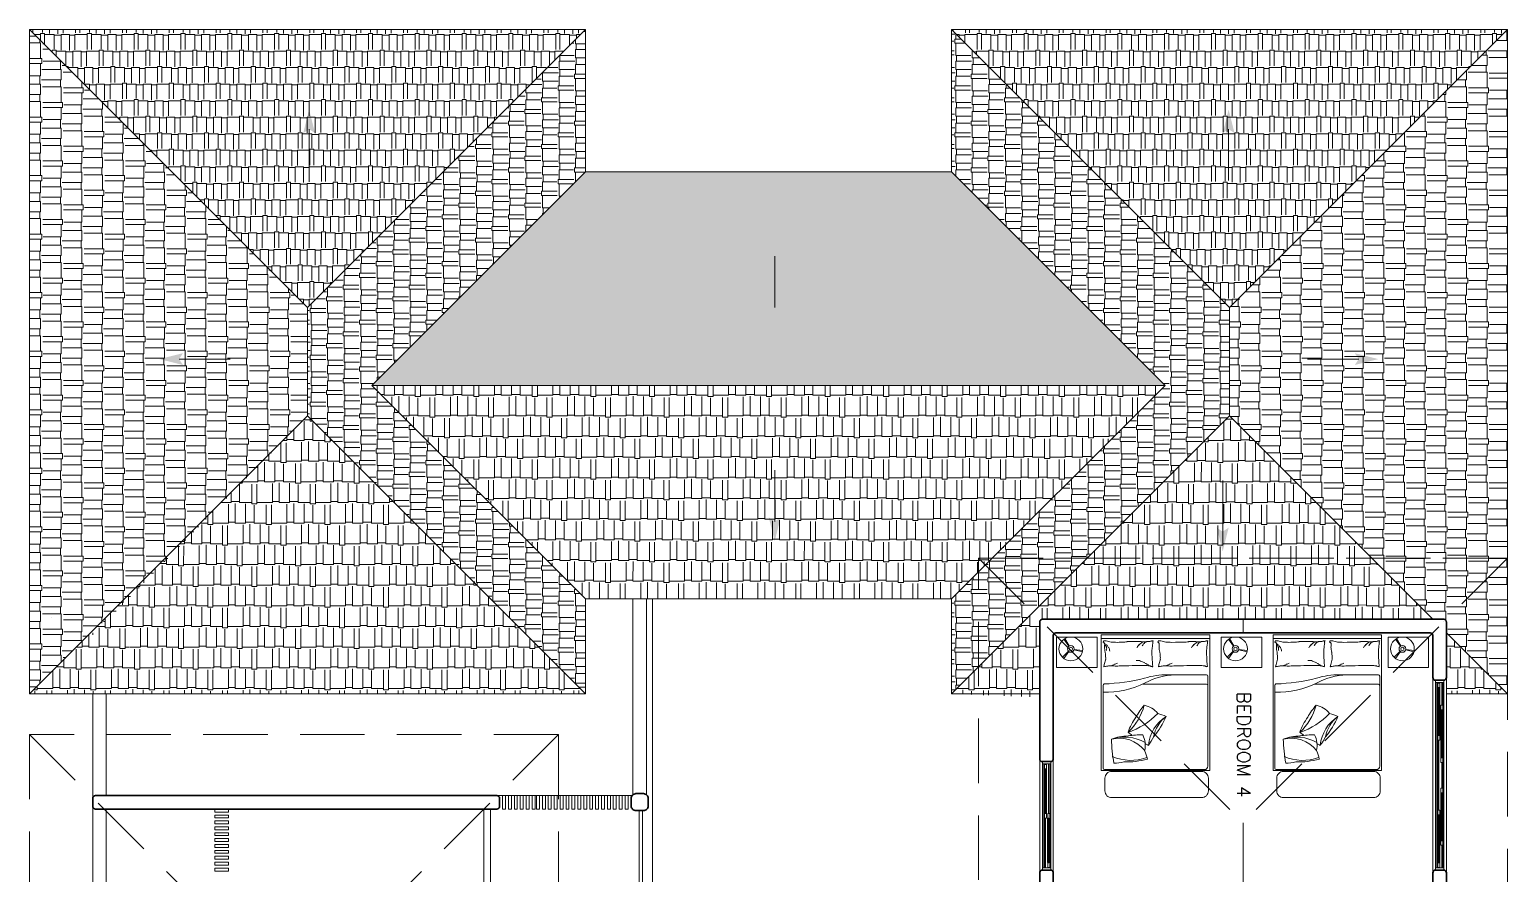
# Model space of a CAD drawing. Header units: metres. Extents: x -44 to 358, y -286 to 66.
# Drawn here: x -10.62 to 11.18, y -261.44 to -248.99 of the extents above; entities that cross this region are included whole.
import ezdxf

# ---------------------------------------------------------------- set-up
doc = ezdxf.new("R2010")
doc.units = ezdxf.units.M
doc.header["$LTSCALE"] = 0.3
for name, pattern in [('CONTINU', [0]), ('CONTINUA', [0]), ('HIDDEN2', [4.7625, 3.175, -1.5875])]:
    doc.linetypes.add(name, pattern=pattern)
for name, color, linetype, lineweight in [('A-DOOR', 7, 'Continuous', 5), ('A-WALL', 7, 'Continuous', 30), ('baños', 141, 'Continuous', 0), ('Columnas', 7, 'Continuous', 18), ('cristales', 131, 'Continuous', 0), ('MOBILIARIOS', 252, 'Continuous', 0), ('muros bajitos', 252, 'Continuous', 5), ('piso', 251, 'Continuous', 18), ('puertas', 42, 'Continuous', 0)]:
    doc.layers.add(name, color=color, linetype=linetype, lineweight=lineweight)
doc.layers.add('Techos 1', color=7, linetype='HIDDEN2', lineweight=9, true_color=0x42391a)
doc.layers.add('Techos 2do', color=7, linetype='CONTINUA', lineweight=5, true_color=0x42391a)
doc.layers.add('TEXTOS', color=4, linetype='Continuous')
pattern_1 = [(0, (-198.23248, 199.08793), (0.51816, 0.24384), [0.12192, -0.1016, 0.14224, -0.06096, 0.18288, -0.08128]), (0, (-198.11056, 199.09809), (0.51816, 0.24384), [0.1016, -0.38608, 0.08128, -0.12192]), (0, (-197.86672, 199.07269), (0.51816, 0.24384), [0.06096, -0.62992]), (90, (-198.23248, 199.08793), (-0.17272, 0.24384), [0.23368, -0.74168]), (90, (-198.11056, 199.08793), (-0.17272, 0.24384), [0.2286, -0.74676]), (90, (-198.00896, 199.08793), (-0.17272, 0.24384), [0.21336, -0.762]), (90, (-197.86672, 199.07269), (-0.17272, 0.24384), [0.23368, -0.74168]), (90, (-197.80576, 199.07269), (-0.17272, 0.24384), [0.23368, -0.74168]), (90, (-197.62288, 199.08793), (-0.17272, 0.24384), [0.22352, -0.75184])]
pattern_2 = [(180, (-199.5523, 8.43902), (-0.6477, -0.3048), [0.1524, -0.127, 0.1778, -0.0762, 0.2286, -0.1016]), (180, (-199.7047, 8.42632), (-0.6477, -0.3048), [0.127, -0.4826, 0.1016, -0.1524]), (180, (-200.0095, 8.45807), (-0.6477, -0.3048), [0.0762, -0.7874]), (270, (-199.5523, 8.43902), (0.2159, -0.3048), [0.2921, -0.9271]), (270, (-199.7047, 8.43902), (0.2159, -0.3048), [0.28575, -0.93345]), (270, (-199.8317, 8.43902), (0.2159, -0.3048), [0.2667, -0.9525]), (270, (-200.0095, 8.45807), (0.2159, -0.3048), [0.2921, -0.9271]), (270, (-200.0857, 8.45807), (0.2159, -0.3048), [0.2921, -0.9271]), (270, (-200.3143, 8.43902), (0.2159, -0.3048), [0.2794, -0.9398])]
pattern_3 = [(89.9973, (9.38678, 17.90096), (-0.304769, 0.6477146), [0.1524, -0.127, 0.1778, -0.0762, 0.2286, -0.1016]), (89.9973, (9.3741, 18.05336), (-0.304769, 0.6477146), [0.127, -0.4826, 0.1016, -0.1524]), (89.9973, (9.40586, 18.35816), (-0.304769, 0.6477146), [0.0762, -0.7874]), (179.9973, (9.38678, 17.90096), (-0.3048103, -0.2158854), [0.2921, -0.9271]), (179.9973, (9.3868, 18.05336), (-0.3048103, -0.2158854), [0.28575, -0.93345]), (179.9973, (9.3868, 18.18036), (-0.3048103, -0.2158854), [0.2667, -0.9525]), (179.9973, (9.40586, 18.35816), (-0.3048103, -0.2158854), [0.2921, -0.9271]), (179.9973, (9.40586, 18.43436), (-0.3048103, -0.2158854), [0.2921, -0.9271]), (179.9973, (9.38682, 18.66296), (-0.3048103, -0.2158854), [0.2794, -0.9398])]
pattern_4 = [(270, (2.29956, 17.60096), (0.24384, -0.51816), [0.12192, -0.1016, 0.14224, -0.06096, 0.18288, -0.08128]), (270, (2.30972, 17.47904), (0.24384, -0.51816), [0.1016, -0.38608, 0.08128, -0.12192]), (270, (2.28432, 17.2352), (0.24384, -0.51816), [0.06096, -0.62992]), (0, (2.29956, 17.60096), (0.24384, 0.17272), [0.23368, -0.74168]), (0, (2.29956, 17.47904), (0.24384, 0.17272), [0.2286, -0.74676]), (0, (2.29956, 17.37744), (0.24384, 0.17272), [0.21336, -0.762]), (0, (2.28432, 17.2352), (0.24384, 0.17272), [0.23368, -0.74168]), (0, (2.28432, 17.17424), (0.24384, 0.17272), [0.23368, -0.74168]), (0, (2.29956, 16.99136), (0.24384, 0.17272), [0.22352, -0.75184])]

# ---------------------------------------------------------------- blocks, each defined once
blk = doc.blocks.new('za_arrw5')
at = {"lineweight": 13}
for points in [[(-1, 0.25), (0, 0), (-0.833, 0)], [(-1, -0.25), (0, 0), (-0.833, 0)]]:
    blk.add_solid(points, dxfattribs=at)
blk = doc.blocks.new('A$Ca0281d7f')
at = {"layer": 'MOBILIARIOS'}
for p, q in [((0.401, 1.6), (0.401, 0)), ((2.401, 1.6), (0.401, 1.6)), ((0.463, 1.572), (1.792, 1.572)), ((1.676, 0.611), (1.676, 1.552)), ((1.812, 0.98), (1.812, 1.552)), ((2.348, 0), (2.348, 1.6)), ((2.401, 0), (2.401, 1.6)), ((0.413, 0.046), (0.413, 1.522)), ((1.932, 0.843), (1.962, 0.85)), ((1.962, 0.85), (2.045, 0.871)), ((0.401, 0), (2.401, 0)), ((1.658, 0.026), (0.433, 0.026)), ((1.932, 0.037), (1.962, 0.044)), ((1.962, 0.044), (2.045, 0.065))]:
    blk.add_line(p, q, dxfattribs=at)
blk.add_lwpolyline([(0.1, 1.579), (0.288, 1.579, -0.414214), (0.388, 1.479), (0.388, 0.154, -0.414214), (0.288, 0.054), (0.1, 0.054, -0.414214), (0, 0.154), (0, 1.479, -0.414214)], format="xyb", close=True, dxfattribs=at)
for centre, radius, start, end in [((0.463, 1.522), 0.05, 90, 180), ((1.656, 1.552), 0.02, 0, 90), ((1.792, 1.552), 0.02, 0, 90), ((1.931, 1.564), 0.00132, 286.6978, 7.1204), ((1.847, 1.538), 0.0875, 7.1204, 16.2212), ((1.936, 1.583), 0.0193, 260.0016, 286.6978), ((1.866, 1.514), 0.0767, 16.2212, 27.2841), ((1.984, 1.546), 0.0453, 192.869, 207.2841), ((1.921, 1.244), 0.321, 80.0016, 86.4951), ((1.251, -12.056), 13.636, 86.4951, 86.945), ((2.045, 0.19), 1.365, 86.945, 88.3669), ((2.158, 0.875), 0.679, 88.3669, 93.3687), ((2.299, 0.649), 0.913, 93.3687, 97.6809), ((2.287, 1.367), 0.198, 97.6809, 102.1095), ((2.226, 1.807), 0.246, 278.1335, 282.1095), ((2.289, 1.597), 0.0328, 248.579, 278.1335), ((2.3, 1.55), 0.0156, 68.579, 111.9904), ((2.257, 1.55), 0.0539, 329.3487, 354.7408), ((2.31, 1.565), 0.00428, 111.9904, 191.8931), ((2.309, 1.571), 0.00232, 250.436, 11.8931), ((2.314, 1.573), 0.00342, 201.7883, 250.436), ((2.34, 1.548), 0.0289, 149.3487, 184.3025), ((2.338, 1.572), 0.0251, 184.3025, 201.7883), ((2.089, 1.534), 0.146, 183.574, 192.869), ((15.928, 0.997), 13.983, 178.7205, 179.5243), ((3.111, 1.507), 1.164, 180.2865, 183.574), ((7.667, 1.338), 5.719, 179.0296, 180.2865), ((2.307, 1.157), 0.2, 113.0028, 118.3168), ((2.26, 1.303), 0.0493, 118.3168, 129.0349), ((2.399, 1.191), 0.225, 129.0349, 136.1885), ((2.297, 1.33), 0.0992, 108.4397, 126.1766), ((2.564, 1.122), 0.392, 136.1885, 141.6114), ((2.345, 1.366), 0.0992, 126.1766, 143.9136), ((2.35, 1.358), 0.0768, 141.6114, 152.7604), ((2.382, 1.419), 0.0992, 143.9136, 164.0648), ((2.508, 1.323), 0.234, 152.7604, 159.1397), ((0.807, 1.46), 1.494, 358.0921, 0.5757), ((1.43, 1.337), 0.873, 0.5757, 4.8018), ((1.483, 1.55), 0.821, 354.7408, 358.0921), ((2.401, 1.484), 0.0992, 164.0648, 184.2159), ((2.454, 1.282), 0.152, 169.8101, 177.4614), ((2.592, 1.333), 0.29, 177.4614, 184.8018), ((3.158, 1.015), 1.216, 175.3824, 177.3904), ((-1.477, 1.251), 3.773, 356.7919, 0.0008), ((1.775, 1.345), 0.529, 349.8101, 353.9133), ((0.719, 1.259), 0.566, 275.3391, 327.6895), ((1.653, -0.116), 1.165, 113.0642, 130.3209), ((0.809, 1.252), 0.488, 280.6986, 322.6864), ((0.709, 0.707), 0.548, 13.2034, 27.0362), ((0.828, 1.119), 0.985, 331.4328, 358.1261), ((0.742, 0.967), 1.071, 342.1966, 0.7418), ((1.715, 0.938), 0.23, 342.6136, 350.5159), ((0.54, 1.138), 1.405, 355.3824, 357.2509), ((1.714, 0.979), 0.23, 357.2509, 11.5586), ((2.06, 0.886), 0.12, 162.6136, 173.5659), ((2.089, 0.951), 0.146, 173.5659, 191.5586), ((1.25, 1.192), 0.739, 340.572, 342.8018), ((1.269, 1.246), 0.739, 338.3423, 340.572), ((1.289, 1.295), 0.739, 336.5156, 338.3423), ((1.307, 1.338), 0.739, 334.6889, 336.5156), ((2.048, 0.938), 0.0677, 267.3351, 284.0452), ((2.156, 1.525), 0.659, 261.9949, 267.3351), ((1.613, 0.95), 0.683, 0, 7.5469), ((2.063, 0.885), 0.242, 7.5469, 15.744), ((2.605, 0.961), 0.305, 188.4372, 195.744), ((2.472, 0.878), 0.161, 180, 188.4372), ((1.692, 0.373), 1.165, 164.6278, 181.8845), ((1.239, 0.439), 0.689, 160.2936, 203.6414), ((0.46, 0.144), 0.548, 64.767, 78.5998), ((1.213, 0.109), 0.734, 115.259, 126.9351), ((2.713, 1.725), 2.198, 207.9248, 209.3793), ((1.987, 0.051), 1.08, 133.6306, 161.4288), ((1.015, 0.557), 0.358, 12.4782, 50.4625), ((1.664, 0.888), 0.271, 350.5159, 355.9171), ((1.931, 0.843), 0.000917, 355.9171, 104.0449), ((1.931, 0.758), 0.00132, 286.6978, 7.1204), ((1.847, 0.732), 0.0875, 7.1204, 16.2212), ((1.936, 0.777), 0.0193, 260.0016, 286.6978), ((1.866, 0.708), 0.0767, 16.2212, 27.2841), ((1.984, 0.74), 0.0453, 192.869, 207.2841), ((1.921, 0.438), 0.321, 80.0016, 86.4951), ((2.089, 0.728), 0.146, 183.574, 192.869), ((2.562, 1.097), 0.729, 212.135, 215.8263), ((3.111, 0.701), 1.164, 180.2865, 183.574), ((2.251, 0.81), 0.313, 206.4985, 212.135), ((1.251, -12.862), 13.636, 86.4951, 86.945), ((2.045, -0.616), 1.365, 86.945, 88.3669), ((2.158, 0.069), 0.679, 88.3669, 93.3687), ((2.193, 1.177), 0.317, 257.8016, 261.9949), ((2, -0.006), 0.882, 77.8016, 80.3156), ((2.299, -0.157), 0.913, 93.3687, 97.6809), ((2.186, 0.652), 0.204, 80.3156, 90), ((2.274, 0.364), 0.492, 90, 96.2324), ((2.287, 0.561), 0.198, 97.6809, 102.1095), ((2.226, 1.001), 0.246, 278.1335, 282.1095), ((2.258, 0.825), 0.0342, 4.4002, 63.4195), ((2.289, 0.791), 0.0328, 248.579, 278.1335), ((2.382, 0.613), 0.0992, 143.9136, 164.0648), ((2.305, 0.825), 0.0131, 63.4195, 168.7276), ((2.3, 0.744), 0.0156, 68.579, 111.9904), ((0.807, 0.654), 1.494, 358.0921, 0.5757), ((1.483, 0.744), 0.821, 354.7408, 358.0921), ((2.401, 0.678), 0.0992, 164.0648, 184.2159), ((2.257, 0.744), 0.0539, 329.3487, 354.7408), ((2.31, 0.759), 0.00428, 111.9904, 191.8931), ((2.309, 0.765), 0.00232, 250.436, 11.8931), ((2.402, 0.837), 0.0904, 168.7276, 180), ((2.314, 0.767), 0.00342, 201.7883, 250.436), ((2.34, 0.742), 0.0289, 149.3487, 184.3025), ((2.338, 0.766), 0.0251, 184.3025, 201.7883), ((0.769, 0.29), 0.358, 64.0418, 102.0262), ((0.4, 0.264), 0.477, 346.1849, 52.0017), ((0.286, 0.34), 0.608, 341.81, 30.1351), ((-0.062, 0.567), 0.988, 350.0607, 2.6202), ((2.713, 1.725), 2.198, 215.2966, 217.2418), ((1.594, -0.205), 0.87, 105.336, 136.4193), ((0.716, 1.142), 0.787, 288.3527, 306.6851), ((0.715, 1.379), 0.988, 298.4971, 311.0566), ((2.945, 0.044), 1.39, 154.2427, 180.7342), ((4.77, -0.088), 3.096, 166.4201, 177.6238), ((15.928, 0.191), 13.983, 178.7205, 179.5243), ((7.667, 0.532), 5.719, 179.0296, 180.2865), ((3.292, 1.234), 1.432, 204.3265, 206.4985), ((2.484, 0.774), 0.507, 200.6743, 204.3265), ((2.08, 0.569), 0.058, 184.0828, 200.6743), ((2.297, 0.532), 0.272, 176.4448, 184.0828), ((2.307, 0.351), 0.2, 113.0028, 118.3168), ((2.26, 0.497), 0.0493, 118.3168, 129.0349), ((2.399, 0.384), 0.225, 129.0349, 136.1885), ((2.297, 0.524), 0.0992, 108.4397, 126.1766), ((2.564, 0.316), 0.392, 136.1885, 141.6114), ((2.345, 0.56), 0.0992, 126.1766, 143.9136), ((2.35, 0.552), 0.0768, 141.6114, 152.7604), ((2.508, 0.517), 0.234, 152.7604, 159.1397), ((1.43, 0.531), 0.873, 0.5757, 4.8018), ((7.623, 0.343), 5.322, 178.2786, 179.5731), ((2.592, 0.527), 0.29, 177.4614, 184.8018), ((1.242, 0.167), 0.734, 166.8226, 178.4988), ((0.124, 0.42), 0.787, 339.9163, 358.2487), ((0.54, 0.332), 1.405, 355.3824, 357.2509), ((1.714, 0.173), 0.23, 357.2509, 11.5586), ((3.158, 0.209), 1.216, 175.3824, 177.3904), ((1.307, 0.532), 0.739, 334.6889, 336.5156), ((1.247, 0.345), 1.049, 353.9133, 0), ((1.613, 0.144), 0.683, 0, 7.5469), ((1.775, 0.439), 0.529, 349.8101, 353.9133), ((0.433, 0.046), 0.02, 180, 270), ((0.91, 2.347), 2.198, 259.4884, 268.8054), ((1.658, 0.046), 0.02, 270, 345.3738), ((1.664, 0.082), 0.271, 350.5159, 355.9171), ((1.931, 0.037), 0.000917, 355.9171, 104.0449), ((1.715, 0.132), 0.23, 342.6136, 350.5159), ((2.06, 0.08), 0.12, 162.6136, 173.5659), ((2.089, 0.145), 0.146, 173.5659, 191.5586), ((1.25, 0.386), 0.739, 340.572, 342.8018), ((1.269, 0.44), 0.739, 338.3423, 340.572), ((1.289, 0.489), 0.739, 336.5156, 338.3423), ((2.048, 0.132), 0.0677, 267.3351, 284.0452), ((2.156, 0.719), 0.659, 261.9949, 267.3351), ((2.193, 0.371), 0.317, 257.8016, 261.9949), ((2, -0.812), 0.882, 77.8016, 80.3156), ((2.203, 0.259), 0.14, 253.485, 264.3689), ((2.172, 0.169), 0.0915, 270, 284.6851), ((2.186, -0.154), 0.204, 80.3156, 90), ((2.253, 0.244), 0.14, 242.6012, 253.485), ((2.214, 0.134), 0.0562, 251.2201, 270), ((2.313, 0.209), 0.14, 224.9024, 242.6012), ((2.29, 0.269), 0.206, 248.1851, 251.2201), ((2.274, -0.442), 0.492, 90, 96.2324), ((2.289, 0.211), 0.151, 244.6449, 248.1851), ((2.267, 0.11), 0.0526, 228.5571, 244.6449), ((2.317, 0.115), 0.0899, 216.2641, 228.5571), ((2.373, 0.148), 0.14, 207.2036, 224.9024), ((2.258, 0.019), 0.0342, 4.4002, 63.4195), ((2.305, 0.019), 0.0131, 63.4195, 168.7276), ((2.063, 0.078), 0.242, 7.5469, 15.744), ((2.605, 0.155), 0.305, 188.4372, 195.744), ((2.472, 0.072), 0.161, 180, 188.4372), ((2.402, 0.031), 0.0904, 168.7276, 180)]:
    blk.add_arc(centre, radius, start, end, dxfattribs=at)
blk = doc.blocks.new('A$C8346a57b')
at = {"layer": 'MOBILIARIOS'}
for p, q in [((0.264, 0.26), (0.234, 0.382)), ((0.27, 0.262), (0.255, 0.386)), ((0.236, 0.183), (0.134, 0.11)), ((0.241, 0.177), (0.153, 0.088)), ((0.317, 0.183), (0.419, 0.11)), ((0.32, 0.187), (0.428, 0.125))]:
    blk.add_line(p, q, dxfattribs=at)
blk.add_lwpolyline([(0, 0.598), (0.45, 0.598), (0.45, 0), (0, 0)], close=True, dxfattribs=at)
for radius in [0.175, 0.05, 0.025]:
    blk.add_circle((0.276, 0.212), radius, dxfattribs=at)
blk = doc.blocks.new('A$C6528a993')
at = {"layer": 'Techos 2do'}
h = blk.add_hatch(dxfattribs=at)
h.set_pattern_fill('AR-RSHKE', color=256, scale=0.001, angle=180)
h.set_pattern_definition(pattern_2)
edge = h.paths.add_edge_path()
edge.add_line((0, 21.8), (4.1, 17.7))
edge.add_line((4.1, 17.7), (5.7, 17.7))
edge.add_line((5.7, 17.7), (8.7, 20.7))
edge.add_line((8.7, 20.7), (8.7, 20.83))
edge.add_arc((8.77, 20.83), 0.07, 90, 180.0001, ccw=False)
edge.add_line((8.77, 20.9), (8.9, 20.9))
edge.add_line((8.9, 20.9), (9.8, 21.8))
edge.add_line((9.8, 21.8), (0, 21.8))
h = blk.add_hatch(dxfattribs=at)
h.set_pattern_fill('AR-RSHKE', color=256, scale=0.0008, angle=270)
h.set_pattern_definition(pattern_4)
h.paths.add_polyline_path([(0, 21.8), (4.1, 17.7), (0, 13.6)])
h = blk.add_hatch(dxfattribs=at)
h.set_pattern_fill('AR-RSHKE', color=256, scale=0.001, angle=89.9973)
h.set_pattern_definition(pattern_3)
h.paths.add_polyline_path([(8.7, 14.9), (9.85, 14.9), (9.8, 13.6), (5.7, 17.7), (8.7, 20.7), (8.7, 17.6)])
h.paths.add_polyline_path([(8.9, 20.9), (9.8, 21.8), (9.8, 20.9)])
h = blk.add_hatch(dxfattribs=at)
h.set_pattern_fill('AR-RSHKE', color=256, scale=0.0008)
h.set_pattern_definition(pattern_1)
h.paths.add_polyline_path([(0, 13.6), (4.1, 17.7), (5.7, 17.7), (9.8, 13.6), (8.4, 13.6), (5.25, 16.75), (2.1, 13.6)])
h = blk.add_hatch(dxfattribs=at)
h.set_pattern_fill('AR-RSHKE', color=256, scale=0.0008, angle=270)
h.set_pattern_definition([(270, (3.34956, 24.2955), (0.24384, -0.51816), [0.12192, -0.1016, 0.14224, -0.06096, 0.18288, -0.08128]), (270, (3.35972, 24.17358), (0.24384, -0.51816), [0.1016, -0.38608, 0.08128, -0.12192]), (270, (3.33432, 23.92974), (0.24384, -0.51816), [0.06096, -0.62992]), (0, (3.34956, 24.2955), (0.24384, 0.17272), [0.23368, -0.74168]), (0, (3.34956, 24.17358), (0.24384, 0.17272), [0.2286, -0.74676]), (0, (3.34956, 24.07198), (0.24384, 0.17272), [0.21336, -0.762]), (0, (3.33432, 23.92974), (0.24384, 0.17272), [0.23368, -0.74168]), (0, (3.33432, 23.86878), (0.24384, 0.17272), [0.23368, -0.74168]), (0, (3.34956, 23.6859), (0.24384, 0.17272), [0.22352, -0.75184])])
h.paths.add_polyline_path([(2.1, 8.2), (5.25, 5.05), (5.25, 16.75), (2.1, 13.6)])
h = blk.add_hatch(dxfattribs=at)
h.set_pattern_fill('AR-RSHKE', color=256, scale=0.001, angle=89.9973)
h.set_pattern_definition([(89.99726, (-198.23248, 199.08793), (-0.30476904, 0.64771457), [0.1524, -0.127, 0.1778, -0.0762, 0.2286, -0.1016]), (89.99726, (-198.24518, 199.24033), (-0.30476904, 0.64771457), [0.127, -0.4826, 0.1016, -0.1524]), (89.99726, (-198.2134, 199.54513), (-0.30476904, 0.64771457), [0.0762, -0.7874]), (179.99726, (-198.23248, 199.08793), (-0.30481032, -0.21588543), [0.2921, -0.9271]), (179.99726, (-198.23248, 199.24033), (-0.30481032, -0.21588543), [0.28575, -0.93345]), (179.99726, (-198.23247, 199.36733), (-0.30481032, -0.21588543), [0.2667, -0.9525]), (179.99726, (-198.21341, 199.54513), (-0.30481032, -0.21588543), [0.2921, -0.9271]), (179.99726, (-198.2134, 199.62133), (-0.30481032, -0.21588543), [0.2921, -0.9271]), (179.99726, (-198.23245, 199.84993), (-0.30481032, -0.21588543), [0.2794, -0.9398])])
h.paths.add_polyline_path([(8.4, 8.2), (5.25, 5.05), (5.25, 16.75), (8.4, 13.6)])
h = blk.add_hatch(dxfattribs=at)
h.set_pattern_fill('AR-RSHKE', color=256, scale=0.0008)
h.set_pattern_definition(pattern_1)
h.paths.add_polyline_path([(0, 8.2), (4.1, 4.1), (5.7, 4.1), (9.8, 8.2), (8.4, 8.2), (5.25, 5.05), (2.1, 8.2)])
h = blk.add_hatch(dxfattribs=at)
h.set_pattern_fill('AR-RSHKE', color=256, scale=0.0008, angle=270)
h.set_pattern_definition(pattern_4)
h.paths.add_polyline_path([(0, 0), (4.1, 4.1), (0, 8.2)])
h = blk.add_hatch(dxfattribs=at)
h.set_pattern_fill('AR-RSHKE', color=256, scale=0.001, angle=89.9973)
h.set_pattern_definition(pattern_3)
h.paths.add_polyline_path([(9.8, 6.284), (9.8, 6.911), (9.8, 8.2), (5.7, 4.1), (8.951, 0.849), (9.8, 4.211)])
h.paths.add_polyline_path([(8.954, 0.846), (9.8, 0), (9.8, 4.208)])
h = blk.add_hatch(dxfattribs=at)
h.set_pattern_fill('AR-RSHKE', color=256, scale=0.001, angle=180)
h.set_pattern_definition(pattern_2)
h.paths.add_polyline_path([(0, 0), (4.1, 4.1), (5.7, 4.1), (8.7, 1.161), (8.795, 1.006), (8.964, 0.836), (9.8, 0)])
blk.add_line((8.676, 0.33), (8.676, 0.33))
at = {"layer": 'A-DOOR'}
for p, q in [((9.56, 20.9), (12.44, 20.9)), ((9.6, 20.86), (9.634, 20.86)), ((9.6, 20.74), (9.6, 20.86)), ((9.6, 20.74), (9.634, 20.74)), ((9.634, 20.86), (9.634, 20.74)), ((9.634, 20.86), (12.366, 20.86)), ((9.634, 20.76), (12.366, 20.76)), ((9.634, 20.74), (12.366, 20.74)), ((9.642, 20.801), (9.64, 20.8)), ((9.64, 20.8), (9.64, 20.773)), ((9.64, 20.773), (9.642, 20.771)), ((9.707, 20.801), (9.642, 20.801)), ((9.642, 20.771), (9.722, 20.771)), ((9.708, 20.8), (9.707, 20.801)), ((9.708, 20.782), (9.708, 20.8)), ((9.708, 20.785), (9.713, 20.785)), ((9.708, 20.785), (9.713, 20.785)), ((9.726, 20.782), (9.708, 20.782)), ((9.713, 20.783), (9.719, 20.787)), ((9.713, 20.787), (9.719, 20.783)), ((10.403, 20.802), (9.722, 20.802)), ((9.722, 20.771), (9.724, 20.773)), ((9.722, 20.771), (10.402, 20.771)), ((9.724, 20.773), (9.726, 20.781)), ((9.726, 20.781), (9.726, 20.782)), ((9.726, 20.782), (9.726, 20.782)), ((9.966, 20.848), (9.968, 20.849)), ((9.966, 20.821), (9.966, 20.848)), ((9.968, 20.819), (9.966, 20.821)), ((9.968, 20.849), (10.048, 20.849)), ((10.033, 20.819), (9.968, 20.819)), ((10.034, 20.821), (10.033, 20.819)), ((10.052, 20.838), (10.034, 20.838)), ((10.034, 20.838), (10.034, 20.821)), ((10.034, 20.835), (10.039, 20.835)), ((10.034, 20.835), (10.039, 20.835)), ((10.039, 20.837), (10.045, 20.833)), ((10.039, 20.833), (10.045, 20.837)), ((10.048, 20.849), (10.05, 20.848)), ((10.728, 20.849), (10.048, 20.849)), ((10.048, 20.818), (10.729, 20.818)), ((10.05, 20.848), (10.052, 20.84)), ((10.052, 20.84), (10.052, 20.839)), ((10.052, 20.839), (10.052, 20.838)), ((10.398, 20.781), (10.398, 20.782)), ((10.398, 20.782), (10.399, 20.782)), ((10.4, 20.773), (10.398, 20.781)), ((10.399, 20.782), (10.416, 20.782)), ((10.402, 20.771), (10.4, 20.773)), ((10.483, 20.771), (10.402, 20.771)), ((10.411, 20.783), (10.405, 20.787)), ((10.411, 20.787), (10.405, 20.783)), ((10.416, 20.785), (10.411, 20.785)), ((10.416, 20.785), (10.411, 20.785)), ((10.416, 20.8), (10.418, 20.801)), ((10.416, 20.782), (10.416, 20.8)), ((10.418, 20.801), (10.483, 20.801)), ((10.484, 20.8), (10.483, 20.801)), ((10.484, 20.773), (10.483, 20.771)), ((10.484, 20.8), (10.484, 20.773)), ((10.726, 20.848), (10.724, 20.84)), ((10.724, 20.84), (10.724, 20.839)), ((10.724, 20.839), (10.725, 20.838)), ((10.725, 20.838), (10.742, 20.838)), ((10.728, 20.849), (10.726, 20.848)), ((10.809, 20.849), (10.728, 20.849)), ((10.737, 20.837), (10.731, 20.833)), ((10.737, 20.833), (10.731, 20.837)), ((10.742, 20.835), (10.737, 20.835)), ((10.742, 20.835), (10.737, 20.835)), ((10.742, 20.838), (10.742, 20.821)), ((10.742, 20.821), (10.744, 20.819)), ((10.744, 20.819), (10.809, 20.819)), ((10.81, 20.848), (10.809, 20.849)), ((10.809, 20.819), (10.81, 20.821)), ((10.81, 20.821), (10.81, 20.848)), ((11.19, 20.848), (11.192, 20.849)), ((11.19, 20.821), (11.19, 20.848)), ((11.192, 20.819), (11.19, 20.821)), ((11.192, 20.849), (11.272, 20.849)), ((11.257, 20.819), (11.192, 20.819)), ((11.258, 20.821), (11.257, 20.819)), ((11.276, 20.838), (11.258, 20.838)), ((11.258, 20.838), (11.258, 20.821)), ((11.258, 20.835), (11.263, 20.835)), ((11.258, 20.835), (11.263, 20.835)), ((11.263, 20.837), (11.269, 20.833)), ((11.263, 20.833), (11.269, 20.837)), ((11.272, 20.849), (11.274, 20.848)), ((11.272, 20.849), (11.952, 20.849)), ((11.953, 20.818), (11.272, 20.818)), ((11.274, 20.848), (11.276, 20.84)), ((11.276, 20.84), (11.276, 20.839)), ((11.276, 20.839), (11.276, 20.838)), ((11.516, 20.8), (11.518, 20.801)), ((11.516, 20.8), (11.516, 20.773)), ((11.516, 20.773), (11.518, 20.771)), ((11.583, 20.801), (11.518, 20.801)), ((11.518, 20.771), (11.598, 20.771)), ((11.584, 20.8), (11.583, 20.801)), ((11.584, 20.782), (11.584, 20.8)), ((11.584, 20.785), (11.589, 20.785)), ((11.584, 20.785), (11.589, 20.785)), ((11.602, 20.782), (11.584, 20.782)), ((11.589, 20.783), (11.595, 20.787)), ((11.589, 20.787), (11.595, 20.783)), ((11.598, 20.802), (12.279, 20.802)), ((11.598, 20.771), (11.6, 20.773)), ((12.278, 20.771), (11.598, 20.771)), ((11.6, 20.773), (11.602, 20.781)), ((11.602, 20.781), (11.602, 20.782)), ((11.602, 20.782), (11.602, 20.782)), ((11.95, 20.848), (11.948, 20.84)), ((11.948, 20.84), (11.948, 20.839)), ((11.948, 20.839), (11.949, 20.838)), ((11.949, 20.838), (11.966, 20.838)), ((11.952, 20.849), (11.95, 20.848)), ((12.033, 20.849), (11.952, 20.849)), ((11.961, 20.837), (11.955, 20.833)), ((11.961, 20.833), (11.955, 20.837)), ((11.966, 20.835), (11.961, 20.835)), ((11.966, 20.835), (11.961, 20.835)), ((11.966, 20.838), (11.966, 20.821)), ((11.966, 20.821), (11.968, 20.819)), ((11.968, 20.819), (12.033, 20.819)), ((12.034, 20.848), (12.033, 20.849)), ((12.033, 20.819), (12.034, 20.821)), ((12.034, 20.821), (12.034, 20.848)), ((12.274, 20.781), (12.274, 20.782)), ((12.274, 20.782), (12.275, 20.782)), ((12.276, 20.773), (12.274, 20.781)), ((12.275, 20.782), (12.292, 20.782)), ((12.278, 20.771), (12.276, 20.773)), ((12.359, 20.771), (12.278, 20.771)), ((12.287, 20.783), (12.281, 20.787)), ((12.287, 20.787), (12.281, 20.783)), ((12.292, 20.785), (12.287, 20.785)), ((12.292, 20.785), (12.287, 20.785)), ((12.292, 20.8), (12.294, 20.801)), ((12.292, 20.782), (12.292, 20.8)), ((12.294, 20.801), (12.359, 20.801)), ((12.359, 20.801), (12.36, 20.8)), ((12.36, 20.773), (12.359, 20.771)), ((12.36, 20.8), (12.36, 20.773)), ((12.366, 20.86), (12.4, 20.86)), ((12.366, 20.86), (12.366, 20.74)), ((12.366, 20.74), (12.4, 20.74)), ((12.4, 20.74), (12.4, 20.86)), ((9.56, 20.7), (12.44, 20.7)), ((10.76, 15.1), (12.44, 15.1)), ((10.8, 14.94), (10.8, 15.064)), ((10.834, 15.064), (10.8, 15.064)), ((10.834, 15.064), (10.834, 14.944)), ((10.834, 15.064), (12.366, 15.064)), ((11.566, 15.046), (11.568, 15.048)), ((11.566, 15.019), (11.566, 15.046)), ((11.568, 15.048), (11.648, 15.048)), ((11.648, 15.048), (11.65, 15.046)), ((12.278, 15.048), (11.648, 15.048)), ((11.65, 15.046), (11.652, 15.038)), ((12.276, 15.046), (12.274, 15.038)), ((12.278, 15.048), (12.276, 15.046)), ((12.359, 15.048), (12.278, 15.048)), ((12.36, 15.046), (12.359, 15.048)), ((12.36, 15.019), (12.36, 15.046)), ((12.366, 15.064), (12.366, 14.944)), ((12.366, 15.064), (12.4, 15.064)), ((12.4, 14.94), (12.4, 15.064)), ((10.76, 14.9), (12.44, 14.9)), ((10.8, 14.944), (12.4, 14.944)), ((10.834, 14.959), (12.366, 14.959)), ((10.842, 15), (10.84, 14.998)), ((10.84, 14.998), (10.84, 14.971)), ((10.84, 14.971), (10.842, 14.97)), ((10.907, 15), (10.842, 15)), ((10.842, 14.97), (10.922, 14.97)), ((10.908, 14.998), (10.907, 15)), ((10.908, 14.981), (10.908, 14.998)), ((10.908, 14.984), (10.913, 14.984)), ((10.908, 14.984), (10.913, 14.984)), ((10.926, 14.981), (10.908, 14.981)), ((10.913, 14.982), (10.919, 14.986)), ((10.913, 14.986), (10.919, 14.982)), ((11.553, 15.001), (10.922, 15.001)), ((10.922, 14.97), (10.924, 14.971)), ((10.922, 14.97), (11.552, 14.97)), ((10.924, 14.971), (10.926, 14.979)), ((10.926, 14.98), (10.926, 14.981)), ((10.926, 14.979), (10.926, 14.98)), ((11.548, 14.98), (11.549, 14.981)), ((11.548, 14.979), (11.548, 14.98)), ((11.55, 14.971), (11.548, 14.979)), ((11.549, 14.981), (11.566, 14.981)), ((11.552, 14.97), (11.55, 14.971)), ((11.633, 14.97), (11.552, 14.97)), ((11.561, 14.982), (11.555, 14.986)), ((11.561, 14.986), (11.555, 14.982)), ((11.566, 14.984), (11.561, 14.984)), ((11.566, 14.984), (11.561, 14.984)), ((11.568, 15.018), (11.566, 15.019)), ((11.566, 14.998), (11.568, 15)), ((11.566, 14.981), (11.566, 14.998)), ((11.633, 15.018), (11.568, 15.018)), ((11.568, 15), (11.633, 15)), ((11.634, 15.019), (11.633, 15.018)), ((11.634, 14.998), (11.633, 15)), ((11.634, 14.971), (11.633, 14.97)), ((11.652, 15.037), (11.634, 15.037)), ((11.634, 15.037), (11.634, 15.019)), ((11.634, 15.034), (11.639, 15.034)), ((11.634, 15.034), (11.639, 15.034)), ((11.634, 14.998), (11.634, 14.971)), ((11.639, 15.036), (11.645, 15.032)), ((11.639, 15.032), (11.645, 15.036)), ((11.648, 15.017), (12.279, 15.017)), ((11.652, 15.038), (11.652, 15.037)), ((11.652, 15.037), (11.652, 15.037)), ((12.274, 15.038), (12.274, 15.037)), ((12.274, 15.037), (12.275, 15.037)), ((12.275, 15.037), (12.292, 15.037)), ((12.287, 15.036), (12.281, 15.032)), ((12.287, 15.032), (12.281, 15.036)), ((12.292, 15.034), (12.287, 15.034)), ((12.292, 15.034), (12.287, 15.034)), ((12.292, 15.037), (12.292, 15.019)), ((12.292, 15.019), (12.294, 15.018)), ((12.294, 15.018), (12.359, 15.018)), ((12.359, 15.018), (12.36, 15.019)), ((11.5, 2.934), (11.542, 2.934)), ((11.5, 2.734), (11.5, 2.934)), ((11.543, 2.934), (11.543, 2.734)), ((11.542, 2.734), (11.5, 2.734))]:
    blk.add_line(p, q, dxfattribs=at)
at = {"layer": 'A-DOOR', "color": 8}
for p, q in [((9.634, 20.854), (12.366, 20.854)), ((9.966, 20.837), (9.634, 20.837)), ((9.966, 20.831), (9.634, 20.831)), ((9.634, 20.766), (12.366, 20.766)), ((11.516, 20.789), (10.484, 20.789)), ((11.516, 20.783), (10.484, 20.783)), ((10.81, 20.837), (11.19, 20.837)), ((10.81, 20.831), (11.19, 20.831)), ((12.034, 20.837), (12.366, 20.837)), ((12.034, 20.831), (12.366, 20.831)), ((10.834, 15.053), (12.366, 15.053)), ((11.566, 15.036), (10.834, 15.036)), ((11.566, 15.03), (10.834, 15.03)), ((10.834, 14.965), (12.366, 14.965)), ((12.366, 14.988), (11.634, 14.988)), ((12.366, 14.982), (11.634, 14.982))]:
    blk.add_line(p, q, dxfattribs=at)
at = {"layer": 'A-DOOR'}
for points in [[(9.71, 20.801, -0.341999), (9.709, 20.799), (9.708, 20.799), (9.708, 20.789), (9.709, 20.788), (9.726, 20.788), (9.726, 20.789), (9.723, 20.801, 0.339454), (9.722, 20.802), (9.712, 20.802, 0.341999)], [(10.036, 20.82, 0.341999), (10.035, 20.821), (10.034, 20.821), (10.034, 20.831), (10.035, 20.832), (10.052, 20.832), (10.052, 20.832), (10.049, 20.819, -0.339454), (10.048, 20.818), (10.038, 20.818, -0.341999)], [(10.414, 20.801, 0.341999), (10.416, 20.799), (10.416, 20.799), (10.416, 20.789), (10.415, 20.788), (10.398, 20.788), (10.398, 20.789), (10.402, 20.801, -0.339454), (10.403, 20.802), (10.412, 20.802, -0.341999)], [(10.74, 20.82, -0.341999), (10.742, 20.821), (10.742, 20.821), (10.742, 20.831), (10.741, 20.832), (10.724, 20.832), (10.724, 20.832), (10.728, 20.819, 0.339454), (10.729, 20.818), (10.738, 20.818, 0.341999)], [(11.26, 20.82, 0.341999), (11.259, 20.821), (11.258, 20.821), (11.258, 20.831), (11.259, 20.832), (11.276, 20.832), (11.276, 20.832), (11.273, 20.819, -0.339454), (11.272, 20.818), (11.262, 20.818, -0.341999)], [(11.586, 20.801, -0.341999), (11.585, 20.799), (11.584, 20.799), (11.584, 20.789), (11.585, 20.788), (11.602, 20.788), (11.602, 20.789), (11.599, 20.801, 0.339454), (11.598, 20.802), (11.588, 20.802, 0.341999)], [(11.964, 20.82, -0.341999), (11.966, 20.821), (11.966, 20.821), (11.966, 20.831), (11.965, 20.832), (11.948, 20.832), (11.948, 20.832), (11.952, 20.819, 0.339454), (11.953, 20.818), (11.962, 20.818, 0.341999)], [(12.29, 20.801, 0.341999), (12.292, 20.799), (12.292, 20.799), (12.292, 20.789), (12.291, 20.788), (12.274, 20.788), (12.274, 20.789), (12.278, 20.801, -0.339454), (12.279, 20.802), (12.288, 20.802, -0.341999)], [(10.91, 14.999, -0.341999), (10.909, 14.998), (10.908, 14.997), (10.908, 14.988), (10.909, 14.987), (10.926, 14.987), (10.926, 14.987), (10.923, 14.999, 0.339454), (10.922, 15.001), (10.912, 15.001, 0.341999)], [(11.564, 14.999, 0.341999), (11.566, 14.998), (11.566, 14.997), (11.566, 14.988), (11.565, 14.987), (11.548, 14.987), (11.548, 14.987), (11.552, 14.999, -0.339454), (11.553, 15.001), (11.562, 15.001, -0.341999)], [(11.636, 15.018, 0.341999), (11.635, 15.02), (11.634, 15.02), (11.634, 15.03), (11.635, 15.031), (11.652, 15.031), (11.652, 15.03), (11.649, 15.018, -0.339454), (11.648, 15.017), (11.638, 15.017, -0.341999)], [(12.29, 15.018, -0.341999), (12.292, 15.02), (12.292, 15.02), (12.292, 15.03), (12.291, 15.031), (12.274, 15.031), (12.274, 15.03), (12.278, 15.018, 0.339454), (12.279, 15.017), (12.288, 15.017, 0.341999)]]:
    blk.add_lwpolyline(points, format="xyb", close=True, dxfattribs=at)
for points in [[(9.708, 20.785), (9.713, 20.785), (9.713, 20.785), (9.708, 20.785)], [(9.713, 20.783), (9.719, 20.783), (9.719, 20.787), (9.713, 20.787)], [(9.713, 20.783), (10.411, 20.783), (10.411, 20.787), (9.713, 20.787)], [(9.726, 20.787), (9.714, 20.787), (9.714, 20.788), (9.726, 20.788)], [(9.726, 20.782), (9.714, 20.782), (9.714, 20.783), (9.726, 20.783)], [(9.719, 20.783), (9.724, 20.783), (9.724, 20.787), (9.719, 20.787)], [(10.034, 20.835), (10.039, 20.835), (10.039, 20.835), (10.034, 20.835)], [(10.737, 20.837), (10.039, 20.837), (10.039, 20.833), (10.737, 20.833)], [(10.039, 20.837), (10.045, 20.837), (10.045, 20.833), (10.039, 20.833)], [(10.052, 20.838), (10.04, 20.838), (10.04, 20.837), (10.052, 20.837)], [(10.052, 20.833), (10.04, 20.833), (10.04, 20.832), (10.052, 20.832)], [(10.045, 20.837), (10.05, 20.837), (10.05, 20.833), (10.045, 20.833)], [(10.399, 20.787), (10.411, 20.787), (10.411, 20.788), (10.399, 20.788)], [(10.399, 20.782), (10.411, 20.782), (10.411, 20.783), (10.399, 20.783)], [(10.405, 20.783), (10.4, 20.783), (10.4, 20.787), (10.405, 20.787)], [(10.411, 20.783), (10.405, 20.783), (10.405, 20.787), (10.411, 20.787)], [(10.416, 20.785), (10.411, 20.785), (10.411, 20.785), (10.416, 20.785)], [(10.725, 20.838), (10.737, 20.838), (10.737, 20.837), (10.725, 20.837)], [(10.725, 20.833), (10.737, 20.833), (10.737, 20.832), (10.725, 20.832)], [(10.731, 20.837), (10.726, 20.837), (10.726, 20.833), (10.731, 20.833)], [(10.737, 20.837), (10.731, 20.837), (10.731, 20.833), (10.737, 20.833)], [(10.742, 20.835), (10.737, 20.835), (10.737, 20.835), (10.742, 20.835)], [(11.258, 20.835), (11.263, 20.835), (11.263, 20.835), (11.258, 20.835)], [(11.263, 20.837), (11.269, 20.837), (11.269, 20.833), (11.263, 20.833)], [(11.263, 20.837), (11.961, 20.837), (11.961, 20.833), (11.263, 20.833)], [(11.276, 20.838), (11.264, 20.838), (11.264, 20.837), (11.276, 20.837)], [(11.276, 20.833), (11.264, 20.833), (11.264, 20.832), (11.276, 20.832)], [(11.269, 20.837), (11.274, 20.837), (11.274, 20.833), (11.269, 20.833)], [(11.584, 20.785), (11.589, 20.785), (11.589, 20.785), (11.584, 20.785)], [(12.287, 20.783), (11.589, 20.783), (11.589, 20.787), (12.287, 20.787)], [(11.589, 20.783), (11.595, 20.783), (11.595, 20.787), (11.589, 20.787)], [(11.602, 20.787), (11.59, 20.787), (11.59, 20.788), (11.602, 20.788)], [(11.602, 20.782), (11.59, 20.782), (11.59, 20.783), (11.602, 20.783)], [(11.595, 20.783), (11.6, 20.783), (11.6, 20.787), (11.595, 20.787)], [(11.949, 20.838), (11.961, 20.838), (11.961, 20.837), (11.949, 20.837)], [(11.949, 20.833), (11.961, 20.833), (11.961, 20.832), (11.949, 20.832)], [(11.955, 20.837), (11.95, 20.837), (11.95, 20.833), (11.955, 20.833)], [(11.961, 20.837), (11.955, 20.837), (11.955, 20.833), (11.961, 20.833)], [(11.966, 20.835), (11.961, 20.835), (11.961, 20.835), (11.966, 20.835)], [(12.275, 20.787), (12.287, 20.787), (12.287, 20.788), (12.275, 20.788)], [(12.275, 20.782), (12.287, 20.782), (12.287, 20.783), (12.275, 20.783)], [(12.281, 20.783), (12.276, 20.783), (12.276, 20.787), (12.281, 20.787)], [(12.287, 20.783), (12.281, 20.783), (12.281, 20.787), (12.287, 20.787)], [(12.292, 20.785), (12.287, 20.785), (12.287, 20.785), (12.292, 20.785)], [(10.908, 14.984), (10.913, 14.984), (10.913, 14.984), (10.908, 14.984)], [(10.913, 14.982), (10.919, 14.982), (10.919, 14.986), (10.913, 14.986)], [(10.913, 14.982), (11.561, 14.982), (11.561, 14.986), (10.913, 14.986)], [(10.926, 14.986), (10.914, 14.986), (10.914, 14.987), (10.926, 14.987)], [(10.926, 14.981), (10.914, 14.981), (10.914, 14.982), (10.926, 14.982)], [(10.919, 14.982), (10.924, 14.982), (10.924, 14.986), (10.919, 14.986)], [(11.549, 14.986), (11.561, 14.986), (11.561, 14.987), (11.549, 14.987)], [(11.549, 14.981), (11.561, 14.981), (11.561, 14.982), (11.549, 14.982)], [(11.555, 14.982), (11.55, 14.982), (11.55, 14.986), (11.555, 14.986)], [(11.561, 14.982), (11.555, 14.982), (11.555, 14.986), (11.561, 14.986)], [(11.566, 14.984), (11.561, 14.984), (11.561, 14.984), (11.566, 14.984)], [(11.634, 15.034), (11.639, 15.034), (11.639, 15.034), (11.634, 15.034)], [(12.287, 15.036), (11.639, 15.036), (11.639, 15.032), (12.287, 15.032)], [(11.639, 15.036), (11.645, 15.036), (11.645, 15.032), (11.639, 15.032)], [(11.652, 15.037), (11.64, 15.037), (11.64, 15.036), (11.652, 15.036)], [(11.652, 15.032), (11.64, 15.032), (11.64, 15.031), (11.652, 15.031)], [(11.645, 15.036), (11.65, 15.036), (11.65, 15.032), (11.645, 15.032)], [(12.275, 15.037), (12.287, 15.037), (12.287, 15.036), (12.275, 15.036)], [(12.275, 15.032), (12.287, 15.032), (12.287, 15.031), (12.275, 15.031)], [(12.281, 15.036), (12.276, 15.036), (12.276, 15.032), (12.281, 15.032)], [(12.287, 15.036), (12.281, 15.036), (12.281, 15.032), (12.287, 15.032)], [(12.292, 15.034), (12.287, 15.034), (12.287, 15.034), (12.292, 15.034)], [(11.5, 8.829), (11.5, 8.785), (11.3, 8.785), (11.3, 8.829)], [(11.5, 8.741), (11.5, 8.698), (11.3, 8.698), (11.3, 8.741)], [(11.5, 8.654), (11.5, 8.611), (11.3, 8.611), (11.3, 8.654)], [(11.5, 8.567), (11.5, 8.524), (11.3, 8.524), (11.3, 8.567)], [(11.5, 8.48), (11.5, 8.437), (11.3, 8.437), (11.3, 8.48)], [(11.5, 8.393), (11.5, 8.35), (11.3, 8.35), (11.3, 8.393)], [(11.5, 8.306), (11.5, 8.263), (11.3, 8.263), (11.3, 8.306)], [(11.5, 8.219), (11.5, 8.176), (11.3, 8.176), (11.3, 8.219)], [(11.5, 8.131), (11.5, 8.088), (11.3, 8.088), (11.3, 8.131)], [(11.5, 8.044), (11.5, 8.001), (11.3, 8.001), (11.3, 8.044)], [(11.5, 7.957), (11.5, 7.914), (11.3, 7.914), (11.3, 7.957)], [(11.5, 7.87), (11.5, 7.826), (11.3, 7.826), (11.3, 7.87)], [(11.5, 7.783), (11.5, 7.74), (11.3, 7.74), (11.3, 7.783)], [(11.5, 7.696), (11.5, 7.652), (11.3, 7.652), (11.3, 7.696)], [(11.5, 7.609), (11.5, 7.566), (11.3, 7.566), (11.3, 7.609)], [(11.5, 7.522), (11.5, 7.478), (11.3, 7.478), (11.3, 7.522)], [(11.5, 7.456), (11.5, 7.412), (11.3, 7.412), (11.3, 7.456)], [(11.5, 7.368), (11.5, 7.325), (11.3, 7.325), (11.3, 7.368)], [(11.5, 7.282), (11.5, 7.238), (11.3, 7.238), (11.3, 7.282)], [(11.5, 7.194), (11.5, 7.151), (11.3, 7.151), (11.3, 7.194)], [(11.5, 7.108), (11.5, 7.064), (11.3, 7.064), (11.3, 7.108)], [(11.5, 7.02), (11.5, 6.977), (11.3, 6.977), (11.3, 7.02)], [(11.5, 2.934), (11.543, 2.934), (11.543, 2.734), (11.5, 2.734)], [(11.587, 2.934), (11.63, 2.934), (11.63, 2.734), (11.587, 2.734)], [(11.674, 2.934), (11.717, 2.934), (11.717, 2.734), (11.674, 2.734)], [(11.761, 2.934), (11.804, 2.934), (11.804, 2.734), (11.761, 2.734)], [(11.848, 2.934), (11.891, 2.934), (11.891, 2.734), (11.848, 2.734)], [(11.935, 2.934), (11.978, 2.934), (11.978, 2.734), (11.935, 2.734)], [(12.022, 2.934), (12.065, 2.934), (12.065, 2.734), (12.022, 2.734)], [(12.109, 2.934), (12.152, 2.934), (12.152, 2.734), (12.109, 2.734)], [(12.196, 2.934), (12.24, 2.934), (12.24, 2.734), (12.196, 2.734)], [(12.284, 2.934), (12.327, 2.934), (12.327, 2.734), (12.284, 2.734)], [(12.371, 2.934), (12.415, 2.934), (12.415, 2.734), (12.371, 2.734)]]:
    blk.add_lwpolyline(points, close=True, dxfattribs=at)
at = {"layer": 'A-DOOR', "color": 7}
for points in [[(9.713, 20.787), (10.411, 20.787), (10.411, 20.783), (9.713, 20.783)], [(10.737, 20.833), (10.039, 20.833), (10.039, 20.837), (10.737, 20.837)], [(11.263, 20.833), (11.961, 20.833), (11.961, 20.837), (11.263, 20.837)], [(12.287, 20.787), (11.589, 20.787), (11.589, 20.783), (12.287, 20.783)], [(10.913, 14.986), (11.561, 14.986), (11.561, 14.982), (10.913, 14.982)], [(12.287, 15.032), (11.639, 15.032), (11.639, 15.036), (12.287, 15.036)]]:
    blk.add_lwpolyline(points, close=True, dxfattribs=at)
at = {"layer": 'A-WALL'}
for p, q in [((8.74, 20.9), (9.56, 20.9)), ((12.44, 20.9), (13.51, 20.9)), ((11.3, 0.972), (11.3, 6.894)), ((11.46, 6.934), (11.34, 6.934)), ((11.5, 0.972), (11.5, 6.894)), ((11.34, 0.932), (11.46, 0.932))]:
    blk.add_line(p, q, dxfattribs=at)
for points in [[(9.6, 20.86), (9.6, 20.74, -0.414214), (9.56, 20.7), (8.94, 20.7, 0.414214), (8.9, 20.66), (8.9, 15.14, 0.414216), (8.94, 15.1), (10.76, 15.1, -0.414216), (10.8, 15.06), (10.8, 14.94, -0.414213), (10.76, 14.9), (8.74, 14.9, -0.414214), (8.7, 14.94), (8.7, 20.86)], [(13.25, 20.66), (13.25, 20.59, -0.414214), (13.21, 20.55), (13.14, 20.55, -0.414214), (13.1, 20.59), (13.1, 20.66, 0.414214), (13.06, 20.7), (12.44, 20.7, -0.414214), (12.4, 20.74), (12.4, 20.86)], [(15.581, 14.9), (12.44, 14.9, -0.414212), (12.4, 14.94), (12.4, 15.06, -0.414226), (12.44, 15.1), (13.06, 15.1, 0.414226), (13.1, 15.14), (13.1, 15.21, -0.414214), (13.14, 15.25), (13.21, 15.25)]]:
    blk.add_lwpolyline(points, format="xyb", dxfattribs=at)
blk.add_lwpolyline([(11.342, 8.875), (11.452, 8.875, 0.414214), (11.522, 8.945), (11.522, 9.055, 0.414214), (11.452, 9.125), (11.342, 9.125, 0.414214), (11.272, 9.055), (11.272, 8.945, 0.414214)], format="xyb", close=True, dxfattribs=at)
for centre, start, end in [((8.74, 20.86), 90, 180), ((9.56, 20.86), 0, 90), ((12.44, 20.86), 90.0001, 180), ((11.34, 6.894), 90, 180), ((11.46, 6.894), 360, 90), ((11.34, 0.972), 180, 270), ((11.46, 0.972), 270, 360)]:
    blk.add_arc(centre, 0.04, start, end, dxfattribs=at)
at = {"layer": 'cristales', "const_width": 0.004}
for points in [[(9.724, 20.785), (10.4, 20.785)], [(10.726, 20.835), (10.05, 20.835)], [(11.274, 20.835), (11.95, 20.835)], [(12.276, 20.785), (11.6, 20.785)], [(10.924, 14.984), (11.55, 14.984)], [(12.276, 15.034), (11.65, 15.034)]]:
    blk.add_lwpolyline(points, dxfattribs=at)
at = {"layer": 'muros bajitos'}
for p, q in [((16.875, 9.04), (11.522, 9.04)), ((16.875, 9.04), (11.522, 9.04)), ((16.875, 8.99), (11.522, 8.99)), ((16.875, 8.99), (11.522, 8.99)), ((14.35, 6.801), (11.5, 6.801)), ((14.3, 6.701), (11.5, 6.701))]:
    blk.add_line(p, q, dxfattribs=at)
at = {"layer": 'piso'}
for p, q in [((19.961, 9.19), (8.4, 9.191)), ((11.289, 9.1), (8.4, 9.1)), ((11.289, 8.9), (8.4, 8.9)), ((11.3, 6.9), (11.3, 8.889)), ((9.8, 1.132), (11.3, 1.132)), ((11.5, 1.132), (16.9, 1.132)), ((8.901, 0.932), (8.929, 0.932)), ((9.8, 0.932), (11.34, 0.932)), ((11.46, 0.932), (16.9, 0.932))]:
    blk.add_line(p, q, dxfattribs=at)
at = {"layer": 'puertas'}
blk.add_line((8.7, 17.9), (8.9, 17.9), dxfattribs=at)
at = {"layer": 'Techos 1', "linetype": 'ByBlock'}
for p, q in [((0, 13.6), (0, 21.8)), ((0, 21.8), (9.8, 21.8)), ((0, 21.8), (4.1, 17.7)), ((9.8, 21.8), (8.9, 20.9)), ((9.8, 21.8), (9.8, 20.9)), ((8.7, 20.7), (5.7, 17.7)), ((0, 13.6), (4.1, 17.7)), ((4.1, 17.7), (5.7, 17.7)), ((9.8, 13.6), (5.7, 17.7)), ((2.1, 13.6), (5.25, 16.75)), ((5.25, 5.05), (5.25, 16.75)), ((8.4, 13.6), (5.25, 16.75)), ((9.8, 14.9), (9.8, 13.6)), ((2.1, 13.6), (0, 13.6)), ((2.1, 13.6), (2.1, 8.2)), ((9.8, 13.6), (8.4, 13.6)), ((8.4, 13.6), (8.4, 8.2)), ((0, 0), (0, 8.2)), ((0, 8.2), (2.1, 8.2)), ((0, 8.2), (4.1, 4.1)), ((2.1, 8.2), (5.25, 5.05)), ((8.4, 8.2), (5.25, 5.05)), ((9.8, 8.2), (5.7, 4.1)), ((8.4, 8.2), (9.8, 8.2)), ((9.8, 8.2), (9.8, 0)), ((4.1, 4.1), (0, 0)), ((4.1, 4.1), (5.7, 4.1)), ((5.7, 4.1), (9.8, 0)), ((9.8, 0), (0, 0))]:
    blk.add_line(p, q, dxfattribs=at)
at = {"layer": 'Techos 1'}
for p, q in [((7.8, 21.8), (7.8, 14)), ((7.8, 21.8), (35.85, 21.8)), ((7.8, 21.8), (11.7, 17.9)), ((7.8, 14), (7.8, 21.8)), ((7.8, 14), (11.7, 17.9)), ((11.7, 17.9), (26.45, 17.9)), ((22.547, 14), (7.8, 14)), ((10.4, 7.8), (10.4, 0)), ((10.4, 7.8), (22.547, 7.8)), ((10.4, 7.8), (14.3, 3.9)), ((10.4, 0), (14.3, 3.9)), ((10.4, 0), (35.85, 0))]:
    blk.add_line(p, q, dxfattribs=at)
at = {"layer": 'Techos 1', "linetype": 'CONTINU'}
blk.add_line((9.8, 21.8), (8.9, 20.9), dxfattribs=at)
at = {"layer": 'TEXTOS', "lineweight": 13}
for p, q in [((4.861, 19.606), (4.861, 18.851)), ((1.47, 17.687), (2.226, 17.687)), ((7.407, 17.6), (6.652, 17.6)), ((3.344, 10.992), (4.1, 10.992)), ((7.256, 10.992), (6.5, 10.992)), ((1.47, 4.124), (2.226, 4.124)), ((4.861, 2.205), (4.861, 2.96))]:
    blk.add_line(p, q, dxfattribs=at)
at = {"layer": 'MOBILIARIOS', "xscale": -1}
for name, p in [('A$C8346a57b', (9.413, 20.039)), ('A$Ca0281d7f', (11.331, 18.344)), ('A$C8346a57b', (9.413, 17.577)), ('A$Ca0281d7f', (11.331, 15.809)), ('A$C8346a57b', (9.413, 15.148))]:
    blk.add_blockref(name, p, dxfattribs=at)
at = {"layer": 'TEXTOS', "lineweight": 13, "yscale": 0.3491189357928305, "zscale": 0.3491189357928305}
for p, xscale, rotation in [((4.861, 19.897), 0.3491189357928305, 90.00273872662001), ((1.179, 17.687), 0.3491189357928305, 180.00273872662), ((7.698, 17.6), 0.3491189357928305, 0.002738726620007072), ((3.053, 10.992), 0.3491189357928305, 180.00273872662), ((7.547, 10.992), -0.3491189357928305, 179.9972612733706), ((1.179, 4.124), -0.3491189357928305, 359.99726127338), ((4.861, 1.914), -0.3491189357928305, 89.99726127338003)]:
    blk.add_blockref('za_arrw5', p, dxfattribs=dict(at, xscale=xscale, rotation=rotation))
at = {"layer": 'baños', "linetype": 'Continuous', "flags": 8}
for tag, p in [('MATERIAL', (17.485, 20.481, 0)), ('PRODUCT', (17.485, 20.481, 0)), ('TRADENAME', (17.485, 20.481, 0)), ('MODELNUMBER', (17.485, 20.481, 0)), ('MATERIAL', (18.66, 20.481, 0)), ('PRODUCT', (18.66, 20.481, 0)), ('TRADENAME', (18.66, 20.481, 0)), ('MODELNUMBER', (18.66, 20.481, 0))]:
    blk.add_attdef(tag, p, '', height=0.0000254, rotation=180.0001, dxfattribs=at)
at = {"layer": 'TEXTOS', "insert": (9.639, 17.814), "char_height": 0.195, "width": 3.40488, "attachment_point": 7}
blk.add_mtext('{\\Fromans|c0; BEDROOM 4}', dxfattribs=at)

msp = doc.modelspace()

# ---------------------------------------------------------------- block references
at = {"layer": 'Columnas', "ltscale": 0.2, "rotation": 270}
msp.add_blockref('A$C6528a993', (-10.6218239, -248.9911924), dxfattribs=at)

doc.saveas('drawing.dxf')
